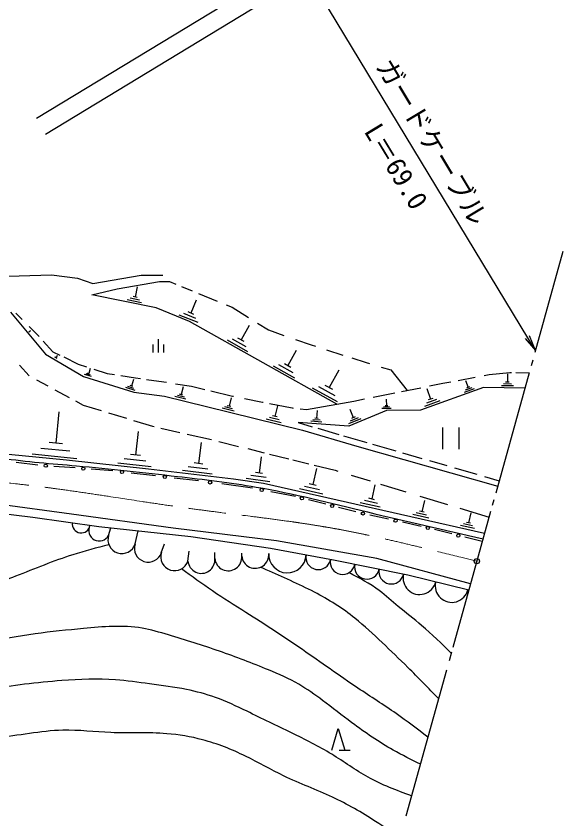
# Model space of a CAD drawing. Units: millimetres, scale not verified. Extents: x 40000 to 680000, y 20000 to 380000.
# Drawn here: x 193319 to 244143, y 243973 to 318518 of the extents above; entities that cross this region are included whole.
import ezdxf
from ezdxf.enums import TextEntityAlignment as Align

# ---------------------------------------------------------------- set-up
doc = ezdxf.new("R2010")
doc.units = ezdxf.units.MM
doc.header["$LTSCALE"] = 1000
doc.header["$PDMODE"] = 32
doc.header["$PDSIZE"] = 500
doc.linetypes.add('CHAIN', pattern=[18.5, 12, -1.5, 3.5, -1.5])
for name, color, linetype, lineweight in [('M-BGD', 7, 'Continuous', 25), ('M-BMK', 2, 'CHAIN', 13), ('M-BMK-SRVR', 3, 'Continuous', 25), ('M-STR-STR3', 7, 'Continuous', 25)]:
    doc.layers.add(name, color=color, linetype=linetype, lineweight=lineweight)
doc.layers.add('M-OTRS', color=6, linetype='Continuous')
doc.styles.add('ＭＳ ゴシック', font='')
doc.styles.get('ＭＳ ゴシック').set_extended_font_data('MS Gothic')

# ---------------------------------------------------------------- blocks, each defined once
blk = doc.blocks.new('open_arrow')
at = {"color": 0, "linetype": 'Continuous', "lineweight": -2}
blk.add_lwpolyline([(7.5, 1.25), (0, 0), (7.5, -1.25)], dxfattribs=at)

msp = doc.modelspace()

# ---------------------------------------------------------------- linework, layer by layer
at = {"layer": 'M-BGD'}
for p, q in [((191571, 294323), (196614, 294506)), ((196614, 294506), (199044, 294185)), ((200465, 293681), (204958, 294460)), ((204958, 294460), (206975, 294460)), ((199044, 294185), (200465, 293681)), ((202711, 293177), (206654, 293864)), ((206654, 293864), (207571, 293864)), ((207571, 293864), (208165, 293621)), ((200373, 292626), (202711, 293177)), ((204579, 293362), (204399, 292432)), ((208701, 293402), (209693, 292995)), ((206333, 291434), (200373, 292626)), ((204789, 292152), (203929, 292322)), ((204589, 292392), (204199, 292472)), ((210282, 292754), (212010, 292047)), ((204979, 291902), (203649, 292172)), ((210069, 292152), (209569, 290932)), ((212843, 291706), (213393, 291480)), ((213393, 291480), (214931, 290524)), ((192808, 291022), (196064, 287125)), ((193313, 290930), (193886, 290357)), ((209451, 290151), (206333, 291434)), ((210229, 290052), (208479, 290762)), ((210029, 290442), (208899, 290902)), ((209829, 290822), (209309, 291042)), ((223122, 282487), (209451, 290151)), ((215745, 290019), (216786, 289371)), ((194609, 289182), (194529, 289272)), ((194551, 289692), (195468, 288775)), ((194609, 289212), (194559, 289272)), ((194609, 289232), (194579, 289262)), ((194659, 289302), (194599, 289252)), ((214969, 289782), (214229, 288452)), ((216786, 289371), (218213, 288874)), ((206539, 288519), (206539, 287269)), ((214689, 287822), (213449, 288512)), ((214509, 288292), (213939, 288612)), ((219304, 288493), (220729, 287996)), ((195855, 288346), (196751, 287354)), ((206039, 288019), (206039, 287269)), ((207039, 287269), (207039, 288019)), ((214859, 287352), (212959, 288412)), ((220729, 287996), (221138, 287864)), ((196064, 287125), (199594, 285062)), ((196751, 287354), (197385, 287044)), ((219359, 287472), (218569, 286062)), ((222161, 287536), (223692, 287043)), ((197129, 286732), (196929, 286842)), ((197119, 286782), (196989, 286852)), ((197099, 286832), (197039, 286862)), ((197149, 286992), (197069, 286852)), ((197752, 286864), (199089, 286208)), ((224535, 286772), (225863, 286346)), ((225863, 286346), (226154, 286258)), ((193638, 286108), (194551, 285108)), ((199089, 286208), (199880, 285953)), ((200209, 285792), (200069, 285342)), ((200545, 285739), (201794, 285337)), ((219239, 284892), (217229, 286022)), ((219059, 285392), (217749, 286132)), ((218869, 285892), (218269, 286232)), ((223319, 285652), (222409, 284032)), ((227247, 285930), (228156, 285658)), ((228156, 285658), (229663, 283759)), ((199594, 285062), (204270, 283595)), ((200329, 285042), (199679, 285242)), ((200249, 285172), (199829, 285312)), ((200159, 285302), (199969, 285372)), ((201794, 285337), (202463, 285231)), ((203051, 285138), (204407, 284924)), ((204229, 284762), (204039, 284162)), ((204407, 284924), (204893, 284857)), ((205439, 284782), (207067, 284558)), ((234409, 284696), (235999, 285000)), ((236810, 285156), (237279, 285245)), ((237279, 285245), (239205, 285429)), ((238999, 285312), (238989, 284532)), ((239205, 285429), (239356, 285425)), ((239765, 285414), (240993, 285383)), ((195219, 284746), (196273, 284176)), ((204389, 283762), (203529, 284032)), ((204279, 283942), (203719, 284122)), ((204169, 284122), (203909, 284202)), ((207067, 284558), (207302, 284520)), ((208144, 284384), (209634, 284145)), ((208849, 284082), (208679, 283372)), ((209634, 284145), (210873, 283846)), ((222969, 283262), (221459, 284102)), ((222759, 283832), (222059, 284222)), ((236770, 284020), (230898, 281924)), ((231735, 284173), (232970, 284420)), ((232970, 284420), (233722, 284564)), ((235089, 284692), (235329, 284032)), ((235469, 284082), (235179, 283982)), ((240607, 283959), (236770, 284020)), ((239539, 284182), (238419, 284192)), ((239349, 284352), (238619, 284362)), ((239159, 284522), (238819, 284532)), ((196925, 283822), (198266, 283097)), ((204270, 283595), (207112, 283228)), ((208969, 283142), (208309, 283302)), ((208829, 283332), (208519, 283412)), ((211414, 283716), (213439, 283228)), ((223179, 282692), (220859, 283982)), ((226507, 283128), (228508, 283528)), ((229134, 283653), (230924, 284011)), ((231489, 283932), (231839, 282952)), ((235889, 283922), (234959, 283582)), ((235679, 284002), (235069, 283782)), ((198829, 282792), (199548, 282403)), ((207112, 283228), (211009, 282265)), ((209099, 282942), (208089, 283192)), ((213309, 283082), (213119, 282302)), ((213439, 283228), (213520, 283212)), ((214561, 283007), (216236, 282678)), ((216236, 282678), (216271, 282671)), ((216862, 282553), (218987, 282128)), ((220316, 281990), (224717, 282770)), ((224717, 282770), (225705, 282967)), ((227729, 282952), (227739, 282342)), ((232699, 282782), (231289, 282272)), ((232379, 282902), (231459, 282572)), ((232049, 283022), (231629, 282872)), ((199548, 282403), (201236, 281888)), ((211009, 282265), (219949, 280065)), ((213589, 281832), (212479, 282102)), ((213439, 282052), (212719, 282222)), ((213289, 282262), (212949, 282342)), ((217609, 282322), (217369, 281352)), ((218987, 282128), (219065, 282120)), ((219709, 282053), (220316, 281990)), ((221299, 281882), (221249, 281162)), ((227733, 281880), (224241, 280440)), ((224329, 282032), (224659, 281232)), ((228179, 282092), (227309, 282072)), ((228029, 282222), (227459, 282212)), ((227869, 282342), (227609, 282342)), ((230898, 281924), (227733, 281880)), ((197309, 281772), (197019, 278872)), ((201900, 281686), (203579, 281173)), ((217959, 280752), (216569, 281102)), ((217769, 281022), (216869, 281252)), ((217579, 281292), (217159, 281402)), ((221399, 281152), (221099, 281172)), ((225369, 281122), (224229, 280652)), ((225099, 281212), (224359, 280912)), ((224829, 281302), (224489, 281162)), ((204221, 280978), (206012, 280431)), ((206012, 280431), (206141, 280402)), ((224241, 280440), (219548, 280767)), ((219548, 280767), (220837, 280394)), ((221739, 280822), (220709, 280892)), ((221569, 280992), (220909, 281032)), ((232961, 280313), (232961, 278313)), ((234461, 280313), (234461, 278313)), ((204659, 279942), (204429, 277762)), ((206776, 280258), (208528, 279861)), ((209209, 279706), (211468, 279194)), ((219949, 280065), (224992, 278598)), ((221355, 280244), (223302, 279681)), ((223743, 279554), (225919, 278924)), ((197639, 278802), (196399, 278932)), ((210509, 278912), (210279, 276972)), ((212159, 279022), (213995, 278566)), ((198309, 278112), (195609, 278382)), ((214844, 278355), (216375, 277975)), ((224992, 278598), (238077, 274866)), ((226443, 278773), (228601, 278149)), ((192614, 277853), (197993, 277308)), ((198969, 277412), (194819, 277832)), ((197993, 277308), (205619, 276491)), ((205389, 277192), (203369, 277412)), ((204889, 277712), (203959, 277812)), ((216099, 277602), (215899, 276092)), ((216879, 277849), (218666, 277406)), ((219054, 277311), (220520, 276952)), ((229232, 277966), (231044, 277442)), ((195331, 276826), (193325, 277072)), ((198820, 276557), (196826, 276711)), ((205879, 276662), (202769, 277002)), ((211129, 276452), (209329, 276672)), ((210689, 276922), (209859, 277022)), ((221031, 276827), (222975, 276351)), ((231729, 277244), (233344, 276777)), ((234049, 276573), (236125, 275973)), ((202309, 276288), (200315, 276442)), ((206294, 275825), (204017, 276089)), ((205619, 276491), (213518, 275537)), ((211559, 275982), (208789, 276312)), ((216559, 275662), (215149, 275862)), ((216219, 276042), (215569, 276132)), ((221229, 276512), (220889, 275012)), ((222975, 276351), (223213, 276278)), ((224476, 275893), (226231, 275357)), ((210278, 275362), (208001, 275626)), ((215297, 274694), (212429, 275075)), ((213518, 275537), (216310, 275163)), ((216889, 275282), (214719, 275582)), ((216310, 275163), (236866, 270516)), ((221209, 274932), (220569, 275082)), ((236853, 275762), (238216, 275368)), ((219281, 273897), (217004, 274352)), ((221819, 274122), (219669, 274612)), ((221519, 274532), (220119, 274852)), ((226659, 274982), (226369, 273682)), ((227201, 275061), (229538, 274347)), ((222092, 273186), (220486, 273592)), ((226639, 273612), (226089, 273742)), ((230844, 273948), (233420, 273161)), ((198481, 272270), (189030, 273543)), ((224903, 272475), (223297, 272882)), ((227169, 272912), (225309, 273332)), ((226909, 273262), (225699, 273542)), ((231269, 273542), (231039, 272502)), ((189995, 272578), (194894, 272000)), ((207932, 270958), (198481, 272270)), ((227940, 271808), (226204, 272189)), ((231679, 271892), (230189, 272232)), ((231469, 272172), (230499, 272392)), ((231259, 272452), (230809, 272552)), ((234555, 272815), (237275, 271984)), ((235569, 272382), (235369, 271472)), ((194894, 272000), (201027, 271113)), ((230977, 271140), (229241, 271522)), ((235749, 271182), (234899, 271372)), ((235559, 271422), (235169, 271512)), ((201027, 271113), (209552, 270187)), ((201923, 270305), (202135, 270992)), ((204378, 269508), (204660, 270718)), ((217536, 269801), (207932, 270958)), ((233811, 270431), (232191, 270836)), ((235929, 270932), (234619, 271222)), ((209552, 270187), (216958, 269107)), ((236645, 269721), (235025, 270126)), ((206820, 268679), (207101, 269522)), ((226833, 268142), (217536, 269801)), ((209289, 267916), (209410, 268839)), ((211791, 268150), (211798, 268719)), ((214294, 268384), (214307, 268659)), ((216958, 269107), (222821, 268027)), ((222821, 268027), (229726, 266638)), ((235555, 265805), (226833, 268142)), ((229726, 266638), (235398, 265238)), ((222660, 250371), (223260, 252371)), ((223260, 252371), (223860, 250371)), ((223360, 250371), (224360, 250371))]:
    msp.add_line(p, q, dxfattribs=at)
for centre in [(196079, 276769), (199568, 276499), (203163, 276189), (207148, 275725), (211354, 275219), (216151, 274523), (219884, 273745), (222694, 273034), (225554, 272332), (228590, 271665), (231584, 270988), (234418, 270279)]:
    msp.add_circle(centre, 150, dxfattribs=at)
for centre, radius, start, end in [((199370, 271352), 822, 171.76902, 351.76902), ((201053, 270770), 986, 151.86676, 331.86676), ((203150, 269906), 1291, 162.03468, 342.03468), ((205606, 269110), 1291, 162.03468, 342.03468), ((208061, 268314), 1291, 162.03468, 342.03468), ((213043, 268267), 1257, 185.34633, 5.34633), ((215545, 268501), 1257, 185.34633, 5.34633), ((218534, 268557), 1739, 177.98622, 357.98622), ((221403, 268274), 1153, 168.89099, 348.89099), ((210540, 268033), 1257, 185.34633, 5.34633), ((223666, 267830), 1153, 168.89099, 348.89099), ((225929, 267386), 1153, 168.89099, 348.89099), ((228191, 266941), 1153, 168.89099, 348.89099), ((230820, 266354), 1541, 166.30275, 346.30275), ((233814, 265625), 1541, 166.30275, 346.30275)]:
    msp.add_arc(centre, radius, start, end, dxfattribs=at)
for points, knots in [([(168781, 312342), (169398, 311765), (170014, 311188), (170552, 310537), (171088, 309887), (171546, 309163), (171879, 308392), (172314, 307389), (172539, 306309), (172867, 305260), (173065, 304624), (173302, 303999), (173446, 303353), (173607, 302627), (173652, 301874), (173786, 301140), (173859, 300739), (173960, 300344), (174058, 299949), (174412, 298535), (174749, 297116), (175046, 295693), (175312, 294416), (175546, 293134), (175795, 291846), (176152, 289996), (176540, 288131), (177327, 286432), (177705, 285616), (178175, 284837), (178723, 284117), (179318, 283334), (180004, 282621), (180766, 282006), (181569, 281358), (182456, 280821), (183353, 280304), (184054, 279899), (184761, 279507), (185498, 279180), (186203, 278868), (186935, 278615), (187677, 278397), (189093, 277982), (190543, 277695), (192001, 277478), (194304, 277136), (196628, 276969), (198946, 276763), (202073, 276485), (205190, 276134), (208309, 275776), (210756, 275495), (213205, 275209), (215629, 274788), (219110, 274185), (222540, 273304), (225979, 272473), (229553, 271609), (233136, 270799), (236719, 269988)], [0, 0, 0, 0, 1, 1, 1, 2, 2, 2, 3, 3, 3, 4, 4, 4, 5, 5, 5, 6, 6, 6, 7, 7, 7, 8, 8, 8, 9, 9, 9, 10, 10, 10, 11, 11, 11, 12, 12, 12, 13, 13, 13, 14, 14, 14, 15, 15, 15, 16, 16, 16, 17, 17, 17, 18, 18, 18, 19, 19, 19, 20, 20, 20, 20]), ([(228994, 242225), (228245, 242741), (227496, 243256), (226731, 243749), (225442, 244580), (224108, 245347), (222720, 245998), (221238, 246693), (219694, 247254), (218220, 247960), (217012, 248538), (215852, 249212), (214645, 249800), (213362, 250426), (212027, 250955), (210647, 251322), (209558, 251611), (208441, 251799), (207320, 251888), (205592, 252025), (203854, 251924), (202118, 251994), (200628, 252054), (199140, 252240), (197659, 252207), (195591, 252160), (193537, 251687), (191466, 251499), (189795, 251347), (188113, 251382), (186441, 251393), (184403, 251406), (182380, 251385), (180318, 251357), (179136, 251342), (177942, 251324), (176815, 251570), (175519, 251852), (174312, 252482), (173064, 253056), (171833, 253621), (170563, 254132), (169595, 255002), (168723, 255786), (168096, 256862), (167543, 257940), (166895, 259201), (166347, 260465), (165809, 261762), (165313, 262958), (164825, 264181), (164606, 265442), (164295, 267228), (164523, 269088), (164676, 270927), (164810, 272525), (164887, 274107), (165136, 275669), (165412, 277397), (165899, 279102), (166163, 280836), (166364, 282160), (166436, 283501), (166587, 284835), (166791, 286632), (167137, 288417), (167224, 290214), (167303, 291831), (167172, 293458), (167042, 295084)], [0, 0, 0, 0, 1, 1, 1, 2, 2, 2, 3, 3, 3, 4, 4, 4, 5, 5, 5, 6, 6, 6, 7, 7, 7, 8, 8, 8, 9, 9, 9, 10, 10, 10, 11, 11, 11, 12, 12, 12, 13, 13, 13, 14, 14, 14, 15, 15, 15, 16, 16, 16, 17, 17, 17, 18, 18, 18, 19, 19, 19, 20, 20, 20, 21, 21, 21, 22, 22, 22, 23, 23, 23, 23]), ([(230074, 246109), (228693, 246625), (227311, 247142), (226031, 247848), (224867, 248490), (223788, 249289), (222650, 249987), (221451, 250723), (220189, 251347), (218925, 251964), (217548, 252637), (216169, 253302), (214786, 253965), (213819, 254429), (212850, 254891), (211842, 255253), (210967, 255567), (210064, 255805), (209152, 255989), (208018, 256218), (206871, 256363), (205725, 256518), (204669, 256660), (203613, 256810), (202552, 256886), (200901, 257003), (199238, 256940), (197584, 256817), (196423, 256730), (195266, 256615), (194112, 256472), (193005, 256335), (191901, 256172), (190800, 255989), (189624, 255792), (188453, 255572), (187305, 255230), (186545, 255004), (185796, 254725), (185028, 254586), (183512, 254312), (181927, 254583), (180360, 254816), (179005, 255017), (177664, 255189), (176405, 255644), (175239, 256065), (174143, 256730), (173185, 257553), (172214, 258386), (171384, 259382), (170793, 260496), (170227, 261565), (169880, 262742), (169575, 263923), (169206, 265348), (168900, 266778), (168678, 268223), (168284, 270785), (168157, 273397), (168195, 275996), (168216, 277470), (168291, 278941), (168379, 280411), (168588, 283892), (168874, 287369), (169160, 290846)], [0, 0, 0, 0, 1, 1, 1, 2, 2, 2, 3, 3, 3, 4, 4, 4, 5, 5, 5, 6, 6, 6, 7, 7, 7, 8, 8, 8, 9, 9, 9, 10, 10, 10, 11, 11, 11, 12, 12, 12, 13, 13, 13, 14, 14, 14, 15, 15, 15, 16, 16, 16, 17, 17, 17, 18, 18, 18, 19, 19, 19, 20, 20, 20, 21, 21, 21, 22, 22, 22, 22]), ([(230893, 249051), (230047, 249475), (229201, 249898), (228379, 250363), (227042, 251120), (225766, 251989), (224533, 252906), (223615, 253589), (222721, 254299), (221804, 254984), (221093, 255515), (220368, 256031), (219602, 256473), (218701, 256992), (217743, 257408), (216779, 257807), (215273, 258430), (213754, 259010), (212220, 259544), (210654, 260088), (209071, 260584), (207475, 261063), (206665, 261306), (205852, 261545), (205025, 261684), (203249, 261982), (201411, 261821), (199597, 261652), (198086, 261512), (196592, 261365), (195100, 261156), (193540, 260938), (191982, 260650), (190417, 260474), (189203, 260337), (187985, 260267), (186757, 260195), (185045, 260094), (183313, 259991), (181640, 260288), (180187, 260546), (178778, 261106), (177484, 261870), (176465, 262471), (175517, 263199), (174786, 264103), (174174, 264859), (173714, 265739), (173328, 266646), (172723, 268071), (172301, 269563), (172088, 271081), (171859, 272708), (171869, 274363), (171840, 276012), (171809, 277680), (171738, 279342), (171715, 281005), (171699, 282253), (171709, 283501), (171720, 284750)], [0, 0, 0, 0, 1, 1, 1, 2, 2, 2, 3, 3, 3, 4, 4, 4, 5, 5, 5, 6, 6, 6, 7, 7, 7, 8, 8, 8, 9, 9, 9, 10, 10, 10, 11, 11, 11, 12, 12, 12, 13, 13, 13, 14, 14, 14, 15, 15, 15, 16, 16, 16, 17, 17, 17, 18, 18, 18, 19, 19, 19, 20, 20, 20, 20]), ([(201949, 269434), (200826, 269144), (199702, 268853), (198600, 268503), (196798, 267930), (195052, 267196), (193281, 266503), (191767, 265910), (190235, 265346), (188686, 264929), (187742, 264674), (186791, 264474), (185793, 264290), (184717, 264093), (183586, 263914), (182602, 264205), (181541, 264519), (180651, 265379), (179836, 266248), (178677, 267483), (177672, 268736), (176900, 270162), (176470, 270957), (176112, 271805), (175837, 272672), (175049, 275149), (174936, 277773), (174822, 280396)], [0, 0, 0, 0, 1, 1, 1, 2, 2, 2, 3, 3, 3, 4, 4, 4, 5, 5, 5, 6, 6, 6, 7, 7, 7, 8, 8, 8, 9, 9, 9, 9]), ([(231594, 251568), (230620, 252310), (229647, 253052), (228645, 253753), (227479, 254568), (226274, 255327), (225090, 256117), (223349, 257278), (221652, 258505), (219928, 259691), (218203, 260876), (216451, 262021), (214683, 263142), (213642, 263801), (212596, 264452), (211577, 265141), (210601, 265801), (209649, 266496), (208698, 267191)], [0, 0, 0, 0, 1, 1, 1, 2, 2, 2, 3, 3, 3, 4, 4, 4, 5, 5, 5, 6, 6, 6, 6]), ([(232588, 255141), (231642, 256114), (230696, 257087), (229732, 258041), (228944, 258821), (228144, 259588), (227341, 260353), (226522, 261132), (225700, 261910), (224816, 262612), (223647, 263540), (222368, 264337), (221043, 265030), (219587, 265791), (218073, 266427), (216578, 267103), (216399, 267184), (216220, 267265), (216041, 267347)], [0, 0, 0, 0, 1, 1, 1, 2, 2, 2, 3, 3, 3, 4, 4, 4, 5, 5, 5, 6, 6, 6, 6]), ([(233762, 259361), (232866, 260247), (231970, 261132), (231009, 261941), (230296, 262540), (229548, 263097), (228834, 263699), (228249, 264194), (227687, 264719), (227076, 265174), (226203, 265824), (225229, 266331), (224255, 266839)], [0, 0, 0, 0, 1, 1, 1, 2, 2, 2, 3, 3, 3, 4, 4, 4, 4])]:
    msp.add_open_spline(points, degree=3, knots=knots, dxfattribs=at)
at = {"layer": 'M-BMK'}
msp.add_open_spline([(163774, 313120), (164600, 312391), (165426, 311663), (166184, 310867), (166301, 310745), (166416, 310621), (166530, 310497), (166644, 310372), (166757, 310247), (166870, 310120), (167542, 309363), (168181, 308569), (168732, 307721), (169932, 305874), (170716, 303770), (171351, 301646), (172358, 298283), (172994, 294869), (173748, 291446), (174324, 288832), (174969, 286211), (176145, 283810), (176776, 282521), (177561, 281295), (178541, 280243), (179541, 279171), (180744, 278278), (182053, 277624), (183269, 277015), (184577, 276612), (185899, 276286), (187499, 275891), (189119, 275609), (190748, 275394), (191860, 275248), (192977, 275133), (194092, 275004), (199294, 274401), (204451, 273482), (209642, 272775), (214273, 272143), (218931, 271680), (223521, 270824), (225744, 270409), (227952, 269902), (230153, 269375), (232152, 268896), (234146, 268400), (236140, 267905)], degree=3, knots=[0, 0, 0, 0, 1, 1, 1, 2, 2, 2, 3, 3, 3, 4, 4, 4, 5, 5, 5, 6, 6, 6, 7, 7, 7, 8, 8, 8, 9, 9, 9, 10, 10, 10, 11, 11, 11, 12, 12, 12, 13, 13, 13, 14, 14, 14, 15, 15, 15, 16, 16, 16, 16], dxfattribs=at)
at = {"layer": 'M-BMK-SRVR'}
for p, q in [((244143, 296666), (241530, 287275)), ((241333, 286567), (241185, 286035)), ((241008, 285400), (237898, 274224)), ((237726, 273606), (237579, 273078)), ((237422, 272511), (235865, 266919)), ((235865, 266919), (233909, 259888)), ((233793, 259473), (233563, 258647)), ((233324, 257787), (229549, 244221))]:
    msp.add_line(p, q, dxfattribs=at)
at = {"layer": 'M-OTRS'}
msp.add_point((236140, 267905), dxfattribs=at)
at = {"layer": 'M-STR-STR3'}
for p, q in [((195217, 309041), (222409, 325513)), ((196042, 307555), (223289, 324061)), ((241585, 287473), (220459, 322347))]:
    msp.add_line(p, q, dxfattribs=at)

# ---------------------------------------------------------------- block references
at = {"layer": 'M-STR-STR3', "xscale": 193, "yscale": 193, "rotation": 121.2}
msp.add_blockref('open_arrow', (241585, 287473), dxfattribs=at)

# ---------------------------------------------------------------- texts
at = {"layer": 'M-STR-STR3', "style": 'ＭＳ ゴシック'}
for s, rotation, p in [('ガードケーブル', 300.964, (226227, 313603)), ('L＝69.0', 301.232, (225131, 307541))]:
    msp.add_text(s, height=1833, rotation=rotation, dxfattribs=at).set_placement(p, align=Align.BOTTOM_LEFT)

doc.saveas('drawing.dxf')
